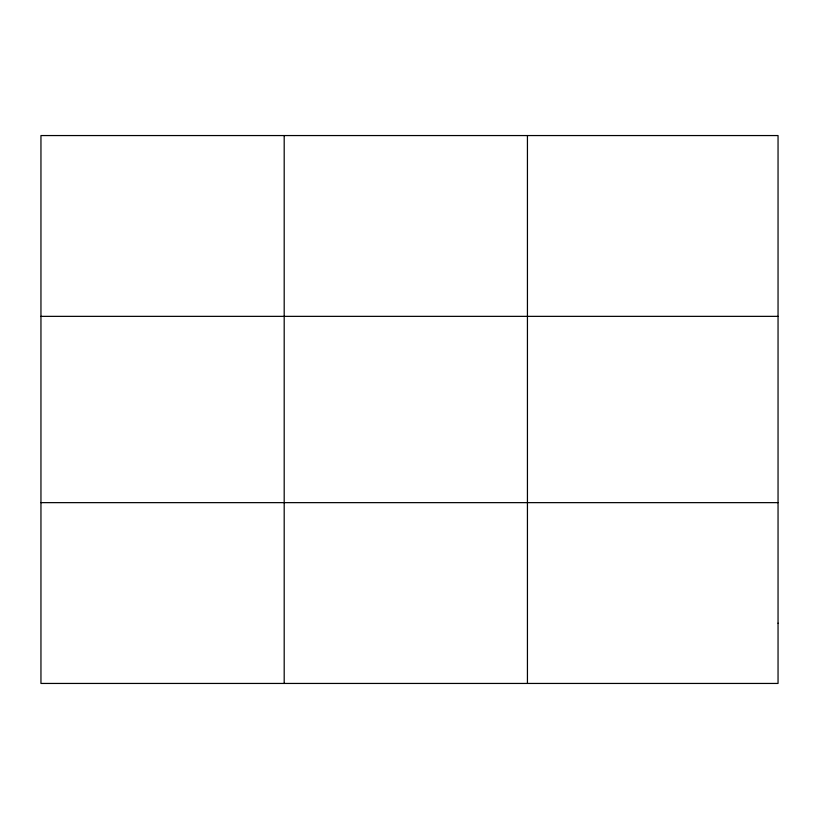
<?xml version="1.0" encoding="UTF-8"?>
<svg xmlns="http://www.w3.org/2000/svg" width="819" height="819" viewBox="0 0 819 819"><rect width="100%" height="100%" fill="white"/><g stroke="black" fill="none" stroke-linecap="round" stroke-linejoin="round"><path stroke-width="1.23" d="M284.193 683.445L284.193 135.555M527.436 683.445L527.436 135.555M40.95 316.359L778.05 316.359M40.95 502.641L778.05 502.641M778.05 623.177L778.05 683.445L40.95 683.445L40.95 135.555L778.05 135.555L778.05 623.177"/></g></svg>
